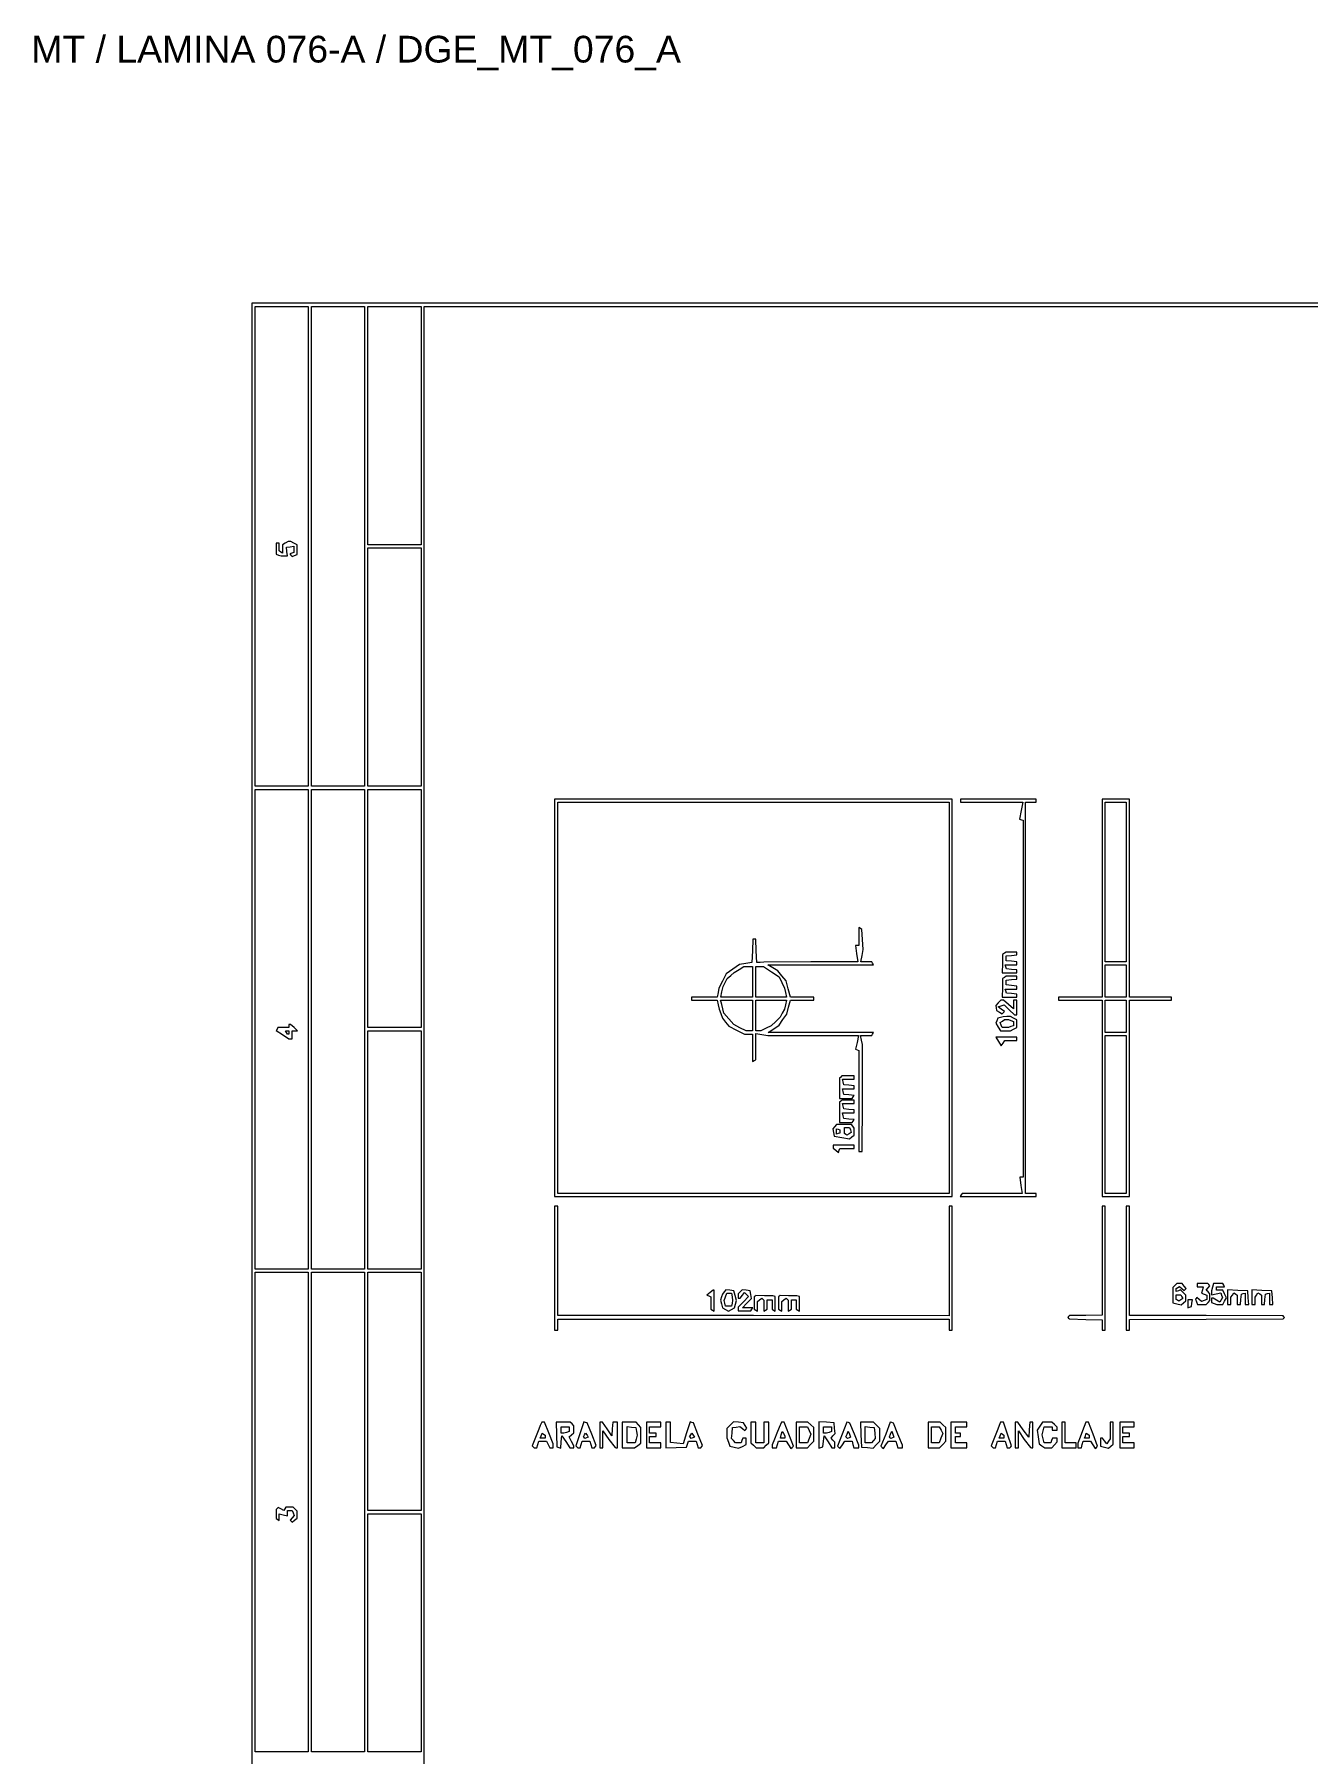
# Paper-space layout 'AN-21-DGE-076-A' of a CAD drawing. Header units: metres, sheet in millimetres. Extents: x 12 to 193, y 4 to 291.
# Drawn here: x 12.2 to 112.3, y 156.2 to 291.3 of the extents above; entities that cross this region are included whole.
import ezdxf

# ---------------------------------------------------------------- set-up
doc = ezdxf.new("R2010")
doc.units = ezdxf.units.M
doc.layers.add('DGE_CONTORNOS', color=7, linetype='Continuous', lineweight=0)
doc.layers.add('DGE_DATOS', color=7, linetype='Continuous', lineweight=0)
doc.styles.add('DGE_ARIAL', font='arial.ttf')

# ---------------------------------------------------------------- blocks, each defined once
blk = doc.blocks.new('LP_REF_DGE_MT_076_A')
at = {"layer": 'DGE_CONTORNOS'}
for points in [[(29.33, 147.32), (29.33, 24.51), (111.35, 24.51), (193.37, 24.51), (193.37, 147.32), (193.37, 270.12), (111.35, 270.12), (29.33, 270.12)], [(33.75, 251.03), (33.75, 232.18), (31.67, 232.18), (29.58, 232.18), (29.58, 251.03), (29.58, 269.87), (31.67, 269.87), (33.75, 269.87)], [(38.18, 251.03), (38.18, 232.18), (36.09, 232.18), (34.01, 232.18), (34.01, 251.03), (34.01, 269.87), (36.09, 269.87), (38.18, 269.87)], [(42.61, 260.51), (42.61, 251.15), (40.52, 251.15), (38.43, 251.15), (38.43, 260.51), (38.43, 269.87), (40.52, 269.87), (42.61, 269.87)], [(193.11, 163.69), (193.11, 57.52), (117.99, 57.52), (42.86, 57.52), (42.86, 163.69), (42.86, 269.87), (117.99, 269.87), (193.11, 269.87)], [(31.95, 251.27), (31.73, 251.14), (31.73, 250.82), (31.73, 250.5), (31.6, 250.58), (31.48, 250.66), (31.48, 250.97), (31.48, 251.28), (31.35, 251.28), (31.22, 251.28), (31.22, 250.85), (31.22, 250.42), (31.42, 250.34), (31.62, 250.27), (31.87, 250.27), (32.12, 250.27), (32.08, 250.61), (32.05, 250.96), (32.33, 251), (32.62, 251.04), (32.62, 250.79), (32.62, 250.54), (32.46, 250.48), (32.3, 250.43), (32.39, 250.33), (32.48, 250.24), (32.67, 250.31), (32.87, 250.38), (32.87, 250.76), (32.87, 251.14), (32.62, 251.27), (32.38, 251.4), (32.28, 251.4), (32.17, 251.4)], [(42.61, 241.54), (42.61, 232.18), (40.52, 232.18), (38.43, 232.18), (38.43, 241.54), (38.43, 250.9), (40.52, 250.9), (42.61, 250.9)], [(33.75, 213.08), (33.75, 194.24), (31.67, 194.24), (29.58, 194.24), (29.58, 213.08), (29.58, 231.93), (31.67, 231.93), (33.75, 231.93)], [(38.18, 213.08), (38.18, 194.24), (36.09, 194.24), (34.01, 194.24), (34.01, 213.08), (34.01, 231.93), (36.09, 231.93), (38.18, 231.93)], [(42.61, 222.57), (42.61, 213.21), (40.52, 213.21), (38.43, 213.21), (38.43, 222.57), (38.43, 231.93), (40.52, 231.93), (42.61, 231.93)], [(53.1, 215.55), (53.1, 199.93), (68.72, 199.93), (84.34, 199.93), (84.34, 215.55), (84.34, 231.17), (68.72, 231.17), (53.1, 231.17)], [(84.98, 231.04), (84.98, 230.92), (87.43, 230.92), (89.87, 230.92), (89.75, 230.26), (89.63, 229.59), (89.77, 229.55), (89.91, 229.5), (89.91, 215.48), (89.91, 201.45), (89.78, 201.45), (89.65, 201.45), (89.73, 200.81), (89.82, 200.18), (87.47, 200.18), (85.12, 200.18), (85.04, 200.06), (84.96, 199.93), (87.94, 199.93), (90.92, 199.93), (90.92, 200.06), (90.92, 200.18), (90.51, 200.18), (90.1, 200.18), (90.1, 215.55), (90.1, 230.92), (90.51, 230.92), (90.92, 230.92), (90.92, 231.04), (90.92, 231.17), (87.95, 231.17), (84.98, 231.17)], [(96.11, 223.39), (96.11, 215.61), (94.4, 215.61), (92.69, 215.61), (92.69, 215.49), (92.69, 215.36), (94.4, 215.36), (96.11, 215.36), (96.11, 207.64), (96.11, 199.93), (97.18, 199.93), (98.26, 199.93), (98.26, 207.64), (98.26, 215.36), (99.9, 215.36), (101.55, 215.36), (101.55, 215.49), (101.55, 215.61), (99.9, 215.61), (98.26, 215.61), (98.26, 223.39), (98.26, 231.17), (97.18, 231.17), (96.11, 231.17)], [(84.09, 215.55), (84.09, 200.18), (68.72, 200.18), (53.36, 200.18), (53.36, 215.55), (53.36, 230.92), (68.72, 230.92), (84.09, 230.92)], [(98, 224.66), (98, 218.39), (97.18, 218.39), (96.36, 218.39), (96.36, 224.66), (96.36, 230.92), (97.18, 230.92), (98, 230.92)], [(77.01, 220.36), (77.01, 219.66), (76.88, 219.66), (76.75, 219.66), (76.83, 219.03), (76.91, 218.39), (73.23, 218.37), (69.55, 218.35), (69.26, 218.34), (68.98, 218.33), (68.94, 219.25), (68.9, 220.17), (68.79, 220.17), (68.67, 220.17), (68.64, 219.25), (68.6, 218.33), (68.12, 218.26), (67.63, 218.18), (67.1, 217.81), (66.57, 217.44), (66.29, 216.87), (66.01, 216.31), (65.94, 215.96), (65.87, 215.61), (64.86, 215.61), (63.86, 215.61), (63.86, 215.49), (63.86, 215.36), (64.86, 215.36), (65.87, 215.36), (65.95, 215.01), (66.03, 214.66), (66.16, 214.31), (66.29, 213.96), (66.54, 213.64), (66.79, 213.33), (67.4, 213.02), (68.02, 212.7), (68.34, 212.7), (68.66, 212.7), (68.66, 211.62), (68.66, 210.54), (68.79, 210.62), (68.91, 210.69), (68.91, 211.72), (68.91, 212.74), (69.39, 212.66), (69.86, 212.58), (73.42, 212.58), (76.98, 212.58), (76.86, 212.04), (76.74, 211.51), (76.88, 211.46), (77.01, 211.42), (77.01, 207.44), (77.01, 203.47), (77.14, 203.47), (77.26, 203.47), (77.28, 207.49), (77.3, 211.5), (77.29, 211.69), (77.28, 211.88), (77.21, 212.23), (77.14, 212.58), (77.57, 212.58), (78.01, 212.58), (78.08, 212.7), (78.16, 212.83), (74.03, 212.83), (69.89, 212.83), (70.32, 213.12), (70.74, 213.4), (71.04, 213.84), (71.34, 214.28), (71.48, 214.82), (71.62, 215.36), (72.55, 215.36), (73.47, 215.36), (73.47, 215.49), (73.47, 215.61), (72.54, 215.61), (71.62, 215.61), (71.45, 216.25), (71.29, 216.89), (70.96, 217.28), (70.63, 217.67), (70.25, 217.91), (69.86, 218.14), (74.01, 218.14), (78.16, 218.14), (78.08, 218.27), (78.01, 218.39), (77.59, 218.39), (77.17, 218.39), (77.26, 218.87), (77.34, 219.36), (77.29, 220.14), (77.23, 220.93), (77.12, 221), (77.01, 221.07)], [(88.44, 219.06), (88.29, 218.96), (88.28, 218.24), (88.27, 217.51), (88.84, 217.51), (89.4, 217.51), (89.4, 217.63), (89.4, 217.75), (89, 217.79), (88.6, 217.83), (88.55, 217.98), (88.5, 218.14), (88.95, 218.14), (89.4, 218.14), (89.4, 218.26), (89.4, 218.38), (88.99, 218.42), (88.58, 218.46), (88.58, 218.65), (88.58, 218.84), (88.99, 218.88), (89.4, 218.92), (89.4, 219.04), (89.4, 219.15), (88.99, 219.15), (88.58, 219.15)], [(68.66, 216.81), (68.66, 215.61), (67.41, 215.61), (66.16, 215.61), (66.25, 216.03), (66.35, 216.44), (66.51, 216.75), (66.67, 217.07), (66.94, 217.3), (67.21, 217.53), (67.59, 217.77), (67.97, 218.01), (68.31, 218.01), (68.66, 218.02)], [(70.13, 217.6), (70.75, 217.19), (70.95, 216.75), (71.15, 216.31), (71.24, 215.96), (71.32, 215.61), (70.12, 215.61), (68.91, 215.61), (68.91, 216.81), (68.91, 218.02), (69.22, 218.02), (69.52, 218.02)], [(98, 216.88), (98, 215.61), (97.18, 215.61), (96.36, 215.61), (96.36, 216.88), (96.36, 218.14), (97.18, 218.14), (98, 218.14)], [(88.44, 217.16), (88.29, 217.07), (88.28, 216.34), (88.27, 215.61), (88.84, 215.61), (89.4, 215.61), (89.4, 215.73), (89.4, 215.85), (89, 215.89), (88.6, 215.93), (88.55, 216.09), (88.5, 216.24), (88.95, 216.24), (89.4, 216.24), (89.4, 216.36), (89.4, 216.48), (88.99, 216.52), (88.58, 216.56), (88.58, 216.75), (88.58, 216.94), (88.99, 216.98), (89.4, 217.02), (89.4, 217.14), (89.4, 217.26), (88.99, 217.25), (88.58, 217.25)], [(68.66, 214.16), (68.66, 212.96), (68.4, 212.96), (68.15, 212.96), (67.66, 213.2), (67.18, 213.45), (66.79, 213.9), (66.39, 214.35), (66.31, 214.7), (66.24, 215.04), (66.19, 215.2), (66.14, 215.36), (67.4, 215.36), (68.66, 215.36)], [(71.24, 215.01), (71.16, 214.66), (70.99, 214.35), (70.83, 214.03), (70.48, 213.7), (70.12, 213.36), (69.71, 213.16), (69.31, 212.96), (69.11, 212.96), (68.91, 212.96), (68.91, 214.16), (68.91, 215.36), (70.12, 215.36), (71.32, 215.36)], [(87.95, 215.15), (87.75, 214.95), (87.78, 214.76), (87.82, 214.56), (88.04, 214.43), (88.25, 214.29), (88.34, 214.38), (88.44, 214.48), (88.19, 214.66), (87.95, 214.84), (88.18, 214.92), (88.41, 215.01), (88.82, 214.62), (89.23, 214.22), (89.31, 214.22), (89.4, 214.22), (89.4, 214.79), (89.4, 215.36), (89.28, 215.36), (89.15, 215.36), (89.15, 215.03), (89.15, 214.7), (88.76, 215.03), (88.37, 215.36), (88.26, 215.36), (88.16, 215.36)], [(98, 214.09), (98, 212.83), (97.18, 212.83), (96.36, 212.83), (96.36, 214.09), (96.36, 215.36), (97.18, 215.36), (98, 215.36)], [(32.24, 213.34), (32.24, 213.21), (31.8, 213.21), (31.37, 213.21), (31.3, 213.1), (31.23, 212.99), (31.73, 212.66), (32.23, 212.32), (32.36, 212.32), (32.49, 212.32), (32.49, 212.64), (32.49, 212.96), (32.7, 212.96), (32.92, 212.96), (32.65, 213.21), (32.37, 213.46), (32.31, 213.46), (32.24, 213.46)], [(88.12, 214.01), (87.91, 213.95), (87.83, 213.75), (87.75, 213.55), (87.95, 213.25), (88.14, 212.96), (88.53, 212.96), (88.91, 212.96), (89.16, 213.09), (89.4, 213.22), (89.4, 213.53), (89.4, 213.83), (89.16, 213.96), (88.91, 214.09), (88.62, 214.08), (88.33, 214.07)], [(88.95, 213.76), (89.15, 213.69), (89.15, 213.53), (89.15, 213.36), (88.95, 213.29), (88.75, 213.21), (88.5, 213.21), (88.26, 213.21), (88.18, 213.41), (88.1, 213.61), (88.28, 213.73), (88.45, 213.84), (88.6, 213.84), (88.75, 213.84)], [(32.24, 212.83), (32.24, 212.7), (32.18, 212.7), (32.12, 212.7), (32.05, 212.83), (31.97, 212.96), (32.1, 212.96), (32.24, 212.96)], [(42.61, 203.6), (42.61, 194.24), (40.52, 194.24), (38.43, 194.24), (38.43, 203.6), (38.43, 212.96), (40.52, 212.96), (42.61, 212.96)], [(87.97, 212.12), (88.19, 211.79), (88.33, 211.99), (88.48, 212.2), (88.94, 212.2), (89.4, 212.2), (89.4, 212.32), (89.4, 212.45), (88.58, 212.45), (87.75, 212.45)], [(98, 206.38), (98, 200.18), (97.18, 200.18), (96.36, 200.18), (96.36, 206.38), (96.36, 212.58), (97.18, 212.58), (98, 212.58)], [(75.58, 209.33), (75.49, 209.25), (75.49, 208.45), (75.49, 207.64), (75.99, 207.64), (76.49, 207.64), (76.56, 207.76), (76.63, 207.88), (76.22, 207.92), (75.81, 207.96), (75.77, 208.18), (75.73, 208.4), (76.18, 208.4), (76.63, 208.4), (76.63, 208.52), (76.63, 208.64), (76.22, 208.68), (75.81, 208.72), (75.77, 208.94), (75.73, 209.16), (76.18, 209.16), (76.63, 209.16), (76.63, 209.29), (76.63, 209.41), (76.14, 209.41), (75.66, 209.41)], [(75.58, 207.43), (75.49, 207.35), (75.49, 206.55), (75.49, 205.75), (75.99, 205.75), (76.49, 205.75), (76.56, 205.87), (76.63, 205.98), (76.22, 206.02), (75.81, 206.06), (75.77, 206.28), (75.73, 206.51), (76.18, 206.51), (76.63, 206.51), (76.63, 206.62), (76.63, 206.74), (76.22, 206.78), (75.81, 206.82), (75.77, 207.04), (75.73, 207.26), (76.18, 207.26), (76.63, 207.26), (76.63, 207.39), (76.63, 207.52), (76.14, 207.52), (75.66, 207.52)], [(75.1, 205.42), (74.97, 205.26), (75.01, 204.97), (75.05, 204.68), (75.66, 204.57), (76.28, 204.47), (76.45, 204.62), (76.63, 204.77), (76.63, 205.04), (76.63, 205.3), (76.53, 205.46), (76.43, 205.61), (75.84, 205.6), (75.24, 205.59)], [(76.34, 205.17), (76.41, 204.96), (76.24, 204.86), (76.07, 204.75), (75.97, 204.81), (75.87, 204.88), (75.87, 205.12), (75.87, 205.37), (76.06, 205.37), (76.26, 205.37)], [(74.99, 203.87), (74.99, 203.75), (75.2, 203.58), (75.41, 203.41), (75.46, 203.57), (75.51, 203.72), (76.07, 203.72), (76.63, 203.72), (76.63, 203.85), (76.63, 203.98), (75.81, 203.98), (74.99, 203.98)], [(75.51, 205.05), (75.51, 204.93), (75.37, 204.89), (75.24, 204.84), (75.24, 205.05), (75.24, 205.26), (75.37, 205.22), (75.51, 205.17)], [(53.1, 194.3), (53.1, 189.43), (53.23, 189.43), (53.36, 189.43), (53.36, 189.87), (53.36, 190.31), (68.72, 190.31), (84.09, 190.31), (84.09, 189.87), (84.09, 189.43), (84.22, 189.43), (84.34, 189.43), (84.34, 194.3), (84.34, 199.17), (84.22, 199.17), (84.09, 199.17), (84.09, 194.87), (84.09, 190.57), (68.72, 190.58), (53.36, 190.58), (53.36, 194.87), (53.36, 199.17), (53.23, 199.17), (53.1, 199.17)], [(96.11, 194.89), (96.11, 190.61), (94.83, 190.6), (93.55, 190.58), (93.48, 190.51), (93.41, 190.44), (93.47, 190.38), (93.54, 190.32), (94.82, 190.28), (96.11, 190.25), (96.11, 189.84), (96.11, 189.43), (96.23, 189.43), (96.36, 189.43), (96.36, 194.3), (96.36, 199.17), (96.23, 199.17), (96.11, 199.17)], [(98, 194.3), (98, 189.43), (98.13, 189.43), (98.26, 189.43), (98.26, 189.86), (98.26, 190.28), (104.29, 190.31), (110.33, 190.33), (110.39, 190.39), (110.44, 190.44), (110.38, 190.5), (110.32, 190.56), (104.29, 190.58), (98.26, 190.59), (98.26, 194.88), (98.26, 199.17), (98.13, 199.17), (98, 199.17)], [(33.75, 175.14), (33.75, 156.3), (31.67, 156.3), (29.58, 156.3), (29.58, 175.14), (29.58, 193.99), (31.67, 193.99), (33.75, 193.99)], [(38.18, 175.14), (38.18, 156.3), (36.09, 156.3), (34.01, 156.3), (34.01, 175.14), (34.01, 193.99), (36.09, 193.99), (38.18, 193.99)], [(42.61, 184.63), (42.61, 175.27), (40.52, 175.27), (38.43, 175.27), (38.43, 184.63), (38.43, 193.99), (40.52, 193.99), (42.61, 193.99)], [(65.31, 192.39), (65.06, 192.19), (65.22, 192.13), (65.37, 192.07), (65.37, 191.58), (65.37, 191.09), (65.5, 191.01), (65.63, 190.93), (65.63, 191.76), (65.63, 192.59), (65.59, 192.59), (65.56, 192.59)], [(66.43, 192.44), (66.3, 192.28), (66.21, 192.05), (66.13, 191.81), (66.21, 191.51), (66.29, 191.2), (66.53, 191.07), (66.76, 190.94), (67, 191.07), (67.24, 191.2), (67.31, 191.49), (67.39, 191.78), (67.29, 192.16), (67.19, 192.53), (66.87, 192.57), (66.55, 192.61)], [(67.04, 192.06), (67.09, 191.77), (67.04, 191.55), (67, 191.33), (66.77, 191.33), (66.54, 191.33), (66.48, 191.56), (66.42, 191.78), (66.53, 192.06), (66.63, 192.34), (66.81, 192.34), (66.99, 192.34)], [(67.68, 192.45), (67.52, 192.29), (67.52, 192.13), (67.52, 191.96), (67.6, 191.96), (67.69, 191.96), (67.85, 192.18), (68.01, 192.4), (68.17, 192.25), (68.33, 192.09), (67.93, 191.67), (67.52, 191.25), (67.52, 191.1), (67.52, 190.95), (68.02, 190.95), (68.52, 190.95), (68.6, 191.08), (68.68, 191.2), (68.27, 191.2), (67.86, 191.2), (68.21, 191.57), (68.56, 191.93), (68.51, 192.23), (68.47, 192.53), (68.15, 192.57), (67.84, 192.6)], [(68.85, 192.11), (68.79, 192.05), (68.79, 191.57), (68.79, 191.09), (68.91, 191.01), (69.04, 190.93), (69.04, 191.31), (69.04, 191.68), (69.21, 191.82), (69.38, 191.96), (69.46, 191.88), (69.55, 191.79), (69.55, 191.36), (69.55, 190.93), (69.67, 191.01), (69.8, 191.09), (69.8, 191.46), (69.8, 191.83), (69.99, 191.83), (70.18, 191.83), (70.18, 191.46), (70.18, 191.09), (70.31, 191.01), (70.43, 190.93), (70.43, 191.51), (70.43, 192.09), (70.34, 192.11), (70.24, 192.13), (69.58, 192.15), (68.91, 192.17)], [(70.75, 192.11), (70.69, 192.05), (70.69, 191.57), (70.69, 191.09), (70.81, 191.01), (70.94, 190.93), (70.94, 191.31), (70.94, 191.68), (71.11, 191.82), (71.28, 191.96), (71.36, 191.88), (71.44, 191.79), (71.44, 191.36), (71.44, 190.93), (71.57, 191.01), (71.7, 191.09), (71.7, 191.46), (71.7, 191.83), (71.89, 191.83), (72.08, 191.83), (72.08, 191.46), (72.08, 191.09), (72.2, 191.01), (72.33, 190.93), (72.33, 191.51), (72.33, 192.09), (72.23, 192.11), (72.14, 192.13), (71.47, 192.15), (70.81, 192.17)], [(101.82, 192.95), (101.67, 192.8), (101.67, 192.19), (101.67, 191.59), (101.99, 191.51), (102.31, 191.43), (102.5, 191.58), (102.68, 191.74), (102.68, 191.97), (102.68, 192.2), (102.48, 192.4), (102.27, 192.61), (102.1, 192.54), (101.92, 192.48), (101.92, 192.59), (101.92, 192.71), (102.06, 192.79), (102.19, 192.87), (102.38, 192.71), (102.56, 192.56), (102.64, 192.64), (102.72, 192.71), (102.56, 192.91), (102.4, 193.1), (102.19, 193.1), (101.98, 193.1)], [(102.38, 192.07), (102.46, 191.93), (102.29, 191.83), (102.13, 191.73), (102.03, 191.79), (101.92, 191.85), (101.92, 192.03), (101.92, 192.21), (102.11, 192.21), (102.29, 192.21)], [(102.84, 191.51), (102.84, 191.19), (102.98, 191.24), (103.13, 191.29), (103.17, 191.56), (103.21, 191.83), (103.02, 191.83), (102.84, 191.83)], [(103.57, 192.97), (103.57, 192.85), (103.81, 192.85), (104.05, 192.85), (103.99, 192.6), (103.92, 192.34), (104.12, 192.27), (104.33, 192.19), (104.33, 192.02), (104.33, 191.86), (104.12, 191.78), (103.92, 191.7), (103.74, 191.85), (103.56, 192), (103.5, 191.93), (103.44, 191.87), (103.52, 191.66), (103.6, 191.46), (103.94, 191.46), (104.28, 191.46), (104.43, 191.61), (104.58, 191.76), (104.58, 192.02), (104.58, 192.29), (104.43, 192.44), (104.29, 192.58), (104.43, 192.76), (104.58, 192.93), (104.5, 193.02), (104.41, 193.1), (103.99, 193.1), (103.57, 193.1)], [(104.79, 192.82), (104.71, 192.53), (104.71, 192.38), (104.71, 192.22), (105.07, 192.29), (105.43, 192.37), (105.5, 192.18), (105.57, 192), (105.46, 191.82), (105.35, 191.65), (105.09, 191.8), (104.84, 191.96), (104.77, 191.96), (104.71, 191.96), (104.71, 191.79), (104.71, 191.61), (104.91, 191.53), (105.11, 191.46), (105.35, 191.46), (105.58, 191.46), (105.73, 191.72), (105.87, 191.99), (105.73, 192.29), (105.6, 192.59), (105.34, 192.59), (105.09, 192.59), (105.09, 192.72), (105.09, 192.85), (105.41, 192.85), (105.73, 192.85), (105.66, 192.97), (105.58, 193.1), (105.22, 193.1), (104.86, 193.1)], [(105.97, 192.03), (105.97, 191.46), (106.1, 191.46), (106.22, 191.46), (106.23, 191.74), (106.23, 192.02), (106.34, 192.2), (106.45, 192.37), (106.59, 192.29), (106.73, 192.2), (106.73, 191.83), (106.73, 191.46), (106.85, 191.46), (106.97, 191.46), (107.01, 191.86), (107.05, 192.26), (107.2, 192.31), (107.36, 192.36), (107.36, 191.91), (107.36, 191.46), (107.5, 191.46), (107.63, 191.46), (107.59, 191.99), (107.55, 192.53), (106.76, 192.56), (105.97, 192.6)], [(107.87, 192.03), (107.87, 191.46), (108, 191.46), (108.12, 191.46), (108.12, 191.74), (108.13, 192.02), (108.24, 192.2), (108.35, 192.37), (108.49, 192.29), (108.63, 192.2), (108.63, 191.83), (108.63, 191.46), (108.75, 191.46), (108.86, 191.46), (108.9, 191.86), (108.94, 192.26), (109.1, 192.31), (109.26, 192.36), (109.26, 191.91), (109.26, 191.46), (109.39, 191.46), (109.53, 191.46), (109.49, 191.99), (109.45, 192.53), (108.66, 192.56), (107.87, 192.6)], [(51.98, 181.94), (51.87, 181.65), (51.61, 181), (51.35, 180.35), (51.43, 180.28), (51.5, 180.2), (51.6, 180.2), (51.7, 180.2), (51.78, 180.45), (51.86, 180.71), (52.16, 180.71), (52.46, 180.71), (52.6, 180.45), (52.73, 180.2), (52.86, 180.2), (52.98, 180.2), (52.98, 180.35), (52.98, 180.51), (52.64, 181.37), (52.31, 182.22), (52.2, 182.22), (52.09, 182.22)], [(52.35, 181.08), (52.35, 180.96), (52.16, 180.96), (51.97, 180.96), (52.05, 181.15), (52.12, 181.34), (52.23, 181.27), (52.35, 181.2)], [(53.26, 181.25), (53.29, 180.28), (53.44, 180.23), (53.59, 180.18), (53.63, 180.67), (53.67, 181.15), (53.99, 180.68), (54.31, 180.2), (54.46, 180.2), (54.62, 180.2), (54.62, 180.27), (54.62, 180.34), (54.44, 180.7), (54.25, 181.06), (54.44, 181.21), (54.62, 181.37), (54.62, 181.64), (54.62, 181.92), (54.47, 182.07), (54.32, 182.22), (53.77, 182.22), (53.22, 182.22)], [(54.24, 181.67), (54.24, 181.49), (54.04, 181.41), (53.84, 181.34), (53.73, 181.34), (53.61, 181.34), (53.61, 181.59), (53.61, 181.84), (53.93, 181.84), (54.24, 181.84)], [(55.09, 181.29), (54.77, 180.34), (54.85, 180.27), (54.92, 180.2), (55.01, 180.2), (55.11, 180.2), (55.19, 180.45), (55.27, 180.71), (55.57, 180.71), (55.87, 180.71), (55.95, 180.45), (56.03, 180.2), (56.14, 180.2), (56.25, 180.2), (56.31, 180.29), (56.37, 180.39), (56.02, 181.27), (55.67, 182.15), (55.54, 182.19), (55.41, 182.23)], [(55.62, 180.98), (55.49, 180.93), (55.42, 181), (55.36, 181.07), (55.45, 181.22), (55.54, 181.36), (55.65, 181.19), (55.75, 181.02)], [(56.65, 181.21), (56.65, 180.2), (56.77, 180.2), (56.9, 180.2), (56.9, 180.86), (56.9, 181.52), (57.37, 180.86), (57.85, 180.21), (57.94, 180.2), (58.04, 180.2), (58.04, 181.21), (58.04, 182.22), (57.86, 182.22), (57.67, 182.22), (57.63, 181.69), (57.59, 181.15), (57.23, 181.69), (56.87, 182.22), (56.76, 182.22), (56.65, 182.22)], [(58.42, 181.21), (58.42, 180.2), (58.9, 180.2), (59.38, 180.2), (59.63, 180.38), (59.87, 180.56), (59.87, 181.18), (59.87, 181.8), (59.7, 182.01), (59.52, 182.22), (58.97, 182.22), (58.42, 182.22)], [(59.53, 181.48), (59.58, 181.19), (59.5, 180.88), (59.42, 180.58), (59.11, 180.58), (58.8, 180.58), (58.8, 181.22), (58.8, 181.86), (59.14, 181.82), (59.49, 181.78)], [(60.31, 181.21), (60.31, 180.2), (60.88, 180.2), (61.45, 180.2), (61.45, 180.39), (61.45, 180.58), (61.01, 180.58), (60.57, 180.58), (60.57, 180.83), (60.57, 181.08), (60.82, 181.08), (61.07, 181.08), (61.07, 181.21), (61.07, 181.34), (60.82, 181.34), (60.57, 181.34), (60.57, 181.59), (60.57, 181.84), (61.01, 181.84), (61.45, 181.84), (61.45, 182.03), (61.45, 182.22), (60.88, 182.22), (60.31, 182.22)], [(61.83, 181.21), (61.83, 180.19), (62.65, 180.21), (63.47, 180.24), (63.55, 180.47), (63.62, 180.71), (63.92, 180.71), (64.22, 180.71), (64.3, 180.45), (64.38, 180.2), (64.49, 180.2), (64.6, 180.2), (64.66, 180.29), (64.71, 180.39), (64.36, 181.27), (64.01, 182.15), (63.88, 182.19), (63.75, 182.24), (63.47, 181.37), (63.19, 180.51), (62.7, 180.56), (62.21, 180.61), (62.21, 181.41), (62.21, 182.22), (62.02, 182.22), (61.83, 182.22)], [(63.97, 180.98), (63.84, 180.93), (63.77, 181), (63.7, 181.07), (63.8, 181.22), (63.89, 181.36), (63.99, 181.19), (64.1, 181.02)], [(66.9, 181.98), (66.64, 181.72), (66.64, 181.35), (66.64, 180.97), (66.76, 180.65), (66.88, 180.33), (67.21, 180.25), (67.54, 180.17), (67.85, 180.31), (68.16, 180.45), (68.16, 180.7), (68.16, 180.96), (68.03, 180.96), (67.89, 180.96), (67.82, 180.77), (67.75, 180.58), (67.53, 180.58), (67.3, 180.58), (67.15, 180.76), (67, 180.94), (67.04, 181.36), (67.08, 181.78), (67.37, 181.82), (67.66, 181.86), (67.85, 181.71), (68.04, 181.55), (68.12, 181.64), (68.21, 181.73), (68.08, 181.94), (67.94, 182.16), (67.55, 182.2), (67.16, 182.24)], [(68.53, 181.41), (68.53, 180.6), (68.73, 180.4), (68.93, 180.2), (69.23, 180.2), (69.53, 180.2), (69.73, 180.4), (69.93, 180.6), (69.93, 181.41), (69.93, 182.22), (69.74, 182.22), (69.55, 182.22), (69.55, 181.4), (69.55, 180.58), (69.23, 180.58), (68.91, 180.58), (68.91, 181.4), (68.91, 182.22), (68.72, 182.22), (68.53, 182.22)], [(70.74, 181.78), (70.56, 181.34), (70.37, 180.88), (70.18, 180.42), (70.18, 180.31), (70.18, 180.2), (70.36, 180.2), (70.54, 180.2), (70.62, 180.45), (70.7, 180.71), (70.99, 180.71), (71.29, 180.71), (71.48, 180.42), (71.67, 180.14), (71.76, 180.23), (71.86, 180.32), (71.5, 181.27), (71.13, 182.22), (71.03, 182.22), (70.93, 182.22)], [(71.19, 181.05), (71.19, 180.96), (71.01, 180.96), (70.84, 180.96), (70.9, 181.22), (70.97, 181.49), (71.08, 181.32), (71.19, 181.15)], [(72.08, 181.21), (72.08, 180.2), (72.52, 180.2), (72.96, 180.2), (73.21, 180.45), (73.47, 180.71), (73.47, 181.25), (73.47, 181.8), (73.24, 182.01), (73, 182.22), (72.54, 182.22), (72.08, 182.22)], [(73.1, 181.56), (73.23, 181.27), (73.1, 180.92), (72.97, 180.58), (72.65, 180.58), (72.33, 180.58), (72.33, 181.21), (72.33, 181.84), (72.65, 181.84), (72.97, 181.84)], [(73.85, 181.21), (73.85, 180.18), (74.01, 180.23), (74.16, 180.28), (74.23, 180.72), (74.29, 181.15), (74.58, 180.67), (74.88, 180.2), (75, 180.2), (75.11, 180.2), (75.11, 180.43), (75.11, 180.65), (74.97, 180.8), (74.82, 180.95), (74.97, 181.13), (75.13, 181.32), (75.09, 181.74), (75.05, 182.16), (74.45, 182.2), (73.85, 182.24)], [(74.86, 181.67), (74.86, 181.49), (74.66, 181.41), (74.46, 181.34), (74.34, 181.34), (74.23, 181.34), (74.23, 181.59), (74.23, 181.84), (74.54, 181.84), (74.86, 181.84)], [(75.69, 181.27), (75.33, 180.32), (75.42, 180.23), (75.52, 180.14), (75.71, 180.42), (75.9, 180.71), (76.19, 180.71), (76.47, 180.71), (76.54, 180.45), (76.61, 180.2), (76.81, 180.2), (77.01, 180.2), (77.01, 180.31), (77.01, 180.41), (76.65, 181.28), (76.3, 182.14), (76.18, 182.18), (76.06, 182.22)], [(76.23, 180.98), (76.11, 180.93), (76.05, 180.99), (75.99, 181.05), (76.08, 181.28), (76.17, 181.51), (76.26, 181.27), (76.34, 181.02)], [(77.16, 181.24), (77.2, 180.26), (77.67, 180.22), (78.13, 180.18), (78.39, 180.45), (78.65, 180.71), (78.65, 181.21), (78.65, 181.72), (78.4, 181.97), (78.15, 182.22), (77.64, 182.22), (77.12, 182.22)], [(78.25, 181.36), (78.29, 180.94), (78.14, 180.76), (77.99, 180.58), (77.75, 180.58), (77.51, 180.58), (77.51, 181.22), (77.51, 181.86), (77.86, 181.82), (78.21, 181.78)], [(79.11, 181.27), (78.74, 180.32), (78.84, 180.23), (78.93, 180.14), (79.12, 180.42), (79.32, 180.71), (79.61, 180.71), (79.9, 180.71), (79.98, 180.45), (80.06, 180.2), (80.24, 180.2), (80.42, 180.2), (80.42, 180.31), (80.42, 180.41), (80.07, 181.28), (79.72, 182.14), (79.59, 182.18), (79.47, 182.22)], [(79.64, 180.98), (79.52, 180.93), (79.46, 180.99), (79.41, 181.05), (79.49, 181.28), (79.58, 181.51), (79.67, 181.27), (79.76, 181.02)], [(82.45, 181.21), (82.45, 180.2), (82.89, 180.2), (83.33, 180.2), (83.59, 180.45), (83.84, 180.71), (83.84, 181.25), (83.84, 181.8), (83.61, 182.01), (83.38, 182.22), (82.91, 182.22), (82.45, 182.22)], [(83.47, 181.58), (83.61, 181.31), (83.45, 180.95), (83.3, 180.58), (83, 180.58), (82.7, 180.58), (82.7, 181.21), (82.7, 181.84), (83.01, 181.84), (83.32, 181.84)], [(84.22, 181.21), (84.22, 180.2), (84.85, 180.2), (85.48, 180.2), (85.48, 180.39), (85.48, 180.58), (85.04, 180.58), (84.6, 180.58), (84.6, 180.83), (84.6, 181.08), (84.79, 181.08), (84.98, 181.08), (84.98, 181.21), (84.98, 181.34), (84.79, 181.34), (84.6, 181.34), (84.6, 181.59), (84.6, 181.84), (85.04, 181.84), (85.48, 181.84), (85.48, 182.03), (85.48, 182.22), (84.85, 182.22), (84.22, 182.22)], [(88.02, 181.94), (87.91, 181.65), (87.65, 181), (87.39, 180.35), (87.47, 180.28), (87.55, 180.2), (87.65, 180.2), (87.74, 180.2), (87.82, 180.45), (87.9, 180.71), (88.2, 180.71), (88.5, 180.71), (88.58, 180.45), (88.66, 180.2), (88.76, 180.2), (88.86, 180.2), (88.93, 180.27), (89, 180.34), (88.68, 181.28), (88.37, 182.22), (88.25, 182.22), (88.13, 182.22)], [(88.39, 181.08), (88.39, 180.96), (88.21, 180.96), (88.02, 180.96), (88.09, 181.15), (88.17, 181.34), (88.28, 181.27), (88.39, 181.2)], [(89.28, 181.21), (89.28, 180.2), (89.4, 180.2), (89.53, 180.2), (89.53, 180.86), (89.53, 181.52), (90, 180.86), (90.48, 180.21), (90.57, 180.2), (90.67, 180.2), (90.67, 181.21), (90.67, 182.22), (90.55, 182.22), (90.43, 182.22), (90.39, 181.62), (90.35, 181.02), (89.92, 181.62), (89.49, 182.22), (89.38, 182.22), (89.28, 182.22)], [(91.22, 181.9), (91.02, 181.59), (91.09, 181.05), (91.16, 180.52), (91.38, 180.36), (91.6, 180.2), (91.87, 180.2), (92.15, 180.2), (92.36, 180.43), (92.57, 180.66), (92.57, 180.81), (92.57, 180.96), (92.39, 180.96), (92.21, 180.96), (92.14, 180.77), (92.07, 180.58), (91.81, 180.58), (91.56, 180.58), (91.48, 180.89), (91.4, 181.21), (91.48, 181.53), (91.56, 181.84), (91.87, 181.84), (92.19, 181.84), (92.19, 181.72), (92.19, 181.59), (92.38, 181.59), (92.57, 181.59), (92.57, 181.71), (92.57, 181.83), (92.37, 182.02), (92.17, 182.22), (91.8, 182.22), (91.43, 182.22)], [(92.94, 181.21), (92.94, 180.2), (93.51, 180.2), (94.08, 180.2), (94.08, 180.39), (94.08, 180.58), (93.64, 180.58), (93.2, 180.58), (93.2, 181.4), (93.2, 182.22), (93.07, 182.22), (92.94, 182.22)], [(94.7, 181.88), (94.56, 181.53), (94.39, 181.04), (94.21, 180.55), (94.21, 180.37), (94.21, 180.2), (94.35, 180.2), (94.49, 180.2), (94.55, 180.45), (94.62, 180.71), (94.9, 180.71), (95.19, 180.71), (95.38, 180.42), (95.57, 180.14), (95.67, 180.23), (95.76, 180.32), (95.4, 181.27), (95.04, 182.22), (94.94, 182.22), (94.84, 182.22)], [(95.09, 181.08), (95.09, 180.96), (94.91, 180.96), (94.72, 180.96), (94.8, 181.15), (94.87, 181.34), (94.98, 181.27), (95.09, 181.2)], [(96.74, 181.56), (96.74, 180.89), (96.61, 180.71), (96.48, 180.52), (96.31, 180.74), (96.14, 180.96), (96.06, 180.96), (95.98, 180.96), (95.98, 180.64), (95.98, 180.33), (96.3, 180.25), (96.62, 180.17), (96.8, 180.33), (96.99, 180.48), (96.99, 181.35), (96.99, 182.22), (96.87, 182.22), (96.74, 182.22)], [(97.5, 181.21), (97.5, 180.2), (98.07, 180.2), (98.64, 180.2), (98.64, 180.39), (98.64, 180.58), (98.19, 180.58), (97.75, 180.58), (97.75, 180.83), (97.75, 181.08), (98, 181.08), (98.26, 181.08), (98.26, 181.21), (98.26, 181.34), (98, 181.34), (97.75, 181.34), (97.75, 181.59), (97.75, 181.84), (98.19, 181.84), (98.64, 181.84), (98.64, 182.03), (98.64, 182.22), (98.07, 182.22), (97.5, 182.22)], [(31.3, 175.43), (31.22, 175.35), (31.22, 175), (31.22, 174.65), (31.35, 174.57), (31.48, 174.49), (31.48, 174.76), (31.48, 175.02), (31.79, 174.94), (32.11, 174.86), (32.11, 175.06), (32.11, 175.27), (32.3, 175.27), (32.5, 175.27), (32.57, 175.08), (32.64, 174.88), (32.49, 174.69), (32.33, 174.5), (32.41, 174.42), (32.48, 174.35), (32.68, 174.51), (32.87, 174.67), (32.87, 174.94), (32.87, 175.22), (32.72, 175.37), (32.57, 175.52), (32.28, 175.52), (32, 175.52), (31.92, 175.39), (31.84, 175.27), (31.61, 175.39), (31.38, 175.51)], [(42.61, 165.65), (42.61, 156.3), (40.52, 156.3), (38.43, 156.3), (38.43, 165.65), (38.43, 175.01), (40.52, 175.01), (42.61, 175.01)]]:
    blk.add_lwpolyline(points, close=True, dxfattribs=at)
at = {"layer": 'DGE_DATOS', "style": 'DGE_ARIAL'}
blk.add_text('MT / LAMINA 076-A / DGE_MT_076_A', height=2.1, dxfattribs=at).set_placement((12, 289.04))

psp = doc.layouts.new('AN-21-DGE-076-A')

# ---------------------------------------------------------------- block references
at = {"layer": 'DGE_DATOS'}
psp.add_blockref('LP_REF_DGE_MT_076_A', (0, 0), dxfattribs=at)

doc.saveas('drawing.dxf')
